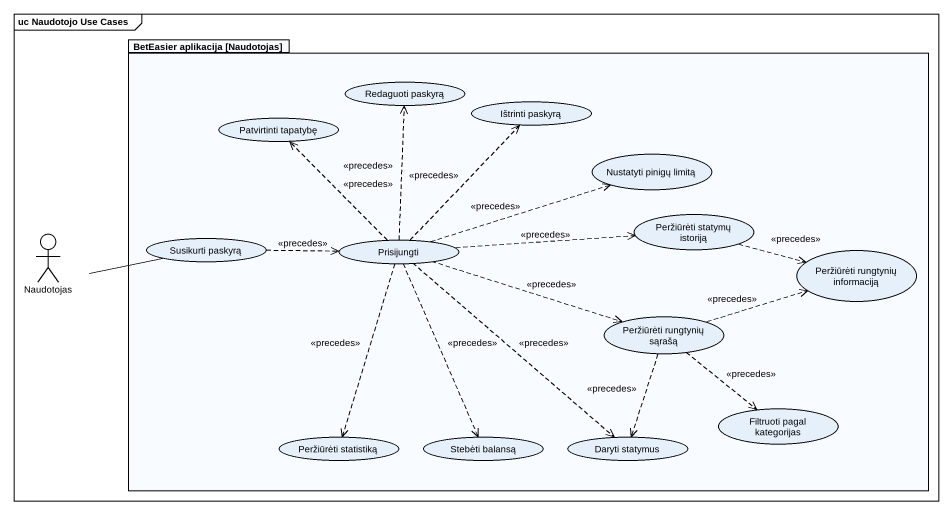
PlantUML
@startuml
mainframe uc Naudotojo Use Cases
package "BetEasier aplikacija [Naudotojas]" as BetEasier_aplikacija {
  usecase "Redaguoti paskyrą" as Redaguoti_paskyrą
  usecase "Patvirtinti tapatybę" as Patvirtinti_tapatybę
  usecase "Ištrinti paskyrą" as Ištrinti_paskyrą
  usecase "Nustatyti pinigų limitą" as Nustatyti_pinigų_limitą
  usecase "Peržiūrėti statymų istoriją" as Peržiūrėti_statymų_istoriją
  usecase "Susikurti paskyrą" as Susikurti_paskyrą
  usecase Prisijungti
  usecase "Peržiūrėti rungtynių informaciją" as Peržiūrėti_rungtynių
  usecase "Peržiūrėti rungtynių sąrašą" as Peržiūrėti_rungtynių_sąrašą
  usecase "Filtruoti pagal kategorijas" as Filtruoti_pagal_kategorijas
  usecase "Peržiūrėti statistiką" as Peržiūrėti_statistiką
  usecase "Stebėti balansą" as Stebėti_balansą
  usecase "Daryti statymus" as Daryti_statymus
}
actor Naudotojas
Peržiūrėti_statymų_istoriją .right.> Peržiūrėti_rungtynių : <<precedes>>
Naudotojas -right- Susikurti_paskyrą
Susikurti_paskyrą .right.> Prisijungti : <<precedes>>
Prisijungti .up.> Redaguoti_paskyrą : <<precedes>>
Prisijungti .up.> Patvirtinti_tapatybę : <<precedes>>
Prisijungti .up.> Ištrinti_paskyrą : <<precedes>>
Prisijungti .right.> Nustatyti_pinigų_limitą : <<precedes>>
Prisijungti .right.> Peržiūrėti_statymų_istoriją : <<precedes>>
Prisijungti .right.> Peržiūrėti_rungtynių_sąrašą : <<precedes>>
Prisijungti ..> Peržiūrėti_statistiką : <<precedes>>
Prisijungti ..> Stebėti_balansą : <<precedes>>
Prisijungti ..> Daryti_statymus : <<precedes>>
Peržiūrėti_rungtynių_sąrašą .right.> Peržiūrėti_rungtynių : <<precedes>>
Peržiūrėti_rungtynių_sąrašą ..> Filtruoti_pagal_kategorijas : <<precedes>>
Peržiūrėti_rungtynių_sąrašą ..> Daryti_statymus : <<precedes>>
@enduml
